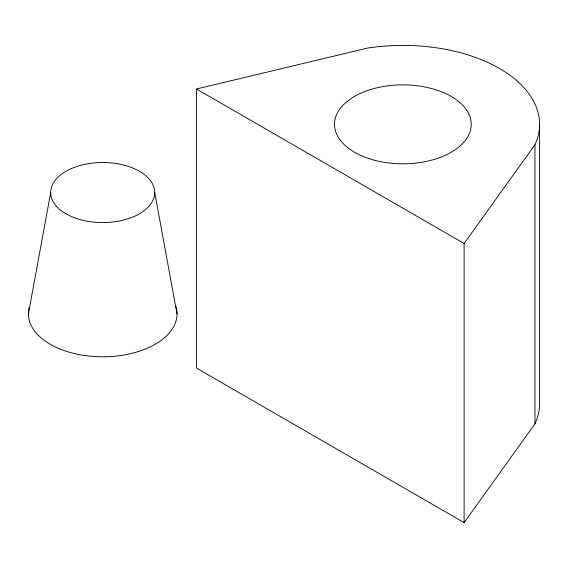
<?xml version="1.0" encoding="UTF-8"?>
<svg xmlns="http://www.w3.org/2000/svg" width="568" height="568" viewBox="0 0 568 568"><rect width="100%" height="100%" fill="white"/><g stroke="black" fill="none" stroke-linecap="round" stroke-linejoin="round"><path stroke-width="0.85" d="M28.4 313.891L50.694 192.538M464.106 522.603L464.106 243.502L534.942 144.769A136.732 78.938 0 0 0 367.482 48.088L196.478 88.984L196.478 368.085L464.106 522.603L534.942 423.877A136.732 78.938 0 0 0 539.6 403.443L539.6 124.342M196.478 88.984L464.106 243.502M154.73 192.538L177.024 313.891M534.942 144.769L534.942 423.877M175.803 306.145A74.309 42.905 0 0 1 104.214 356.782A74.309 42.905 0 0 1 29.138 307.856M368.689 158.522A68.366 39.469 0 0 0 471.234 124.342A68.366 39.469 0 0 0 368.689 90.156A68.366 39.469 0 0 0 368.689 158.522M65.931 213.774A52.015 30.033 0 0 0 152.955 200.312A52.015 30.033 0 0 0 89.247 163.527A52.015 30.033 0 0 0 65.931 213.774"/></g></svg>
